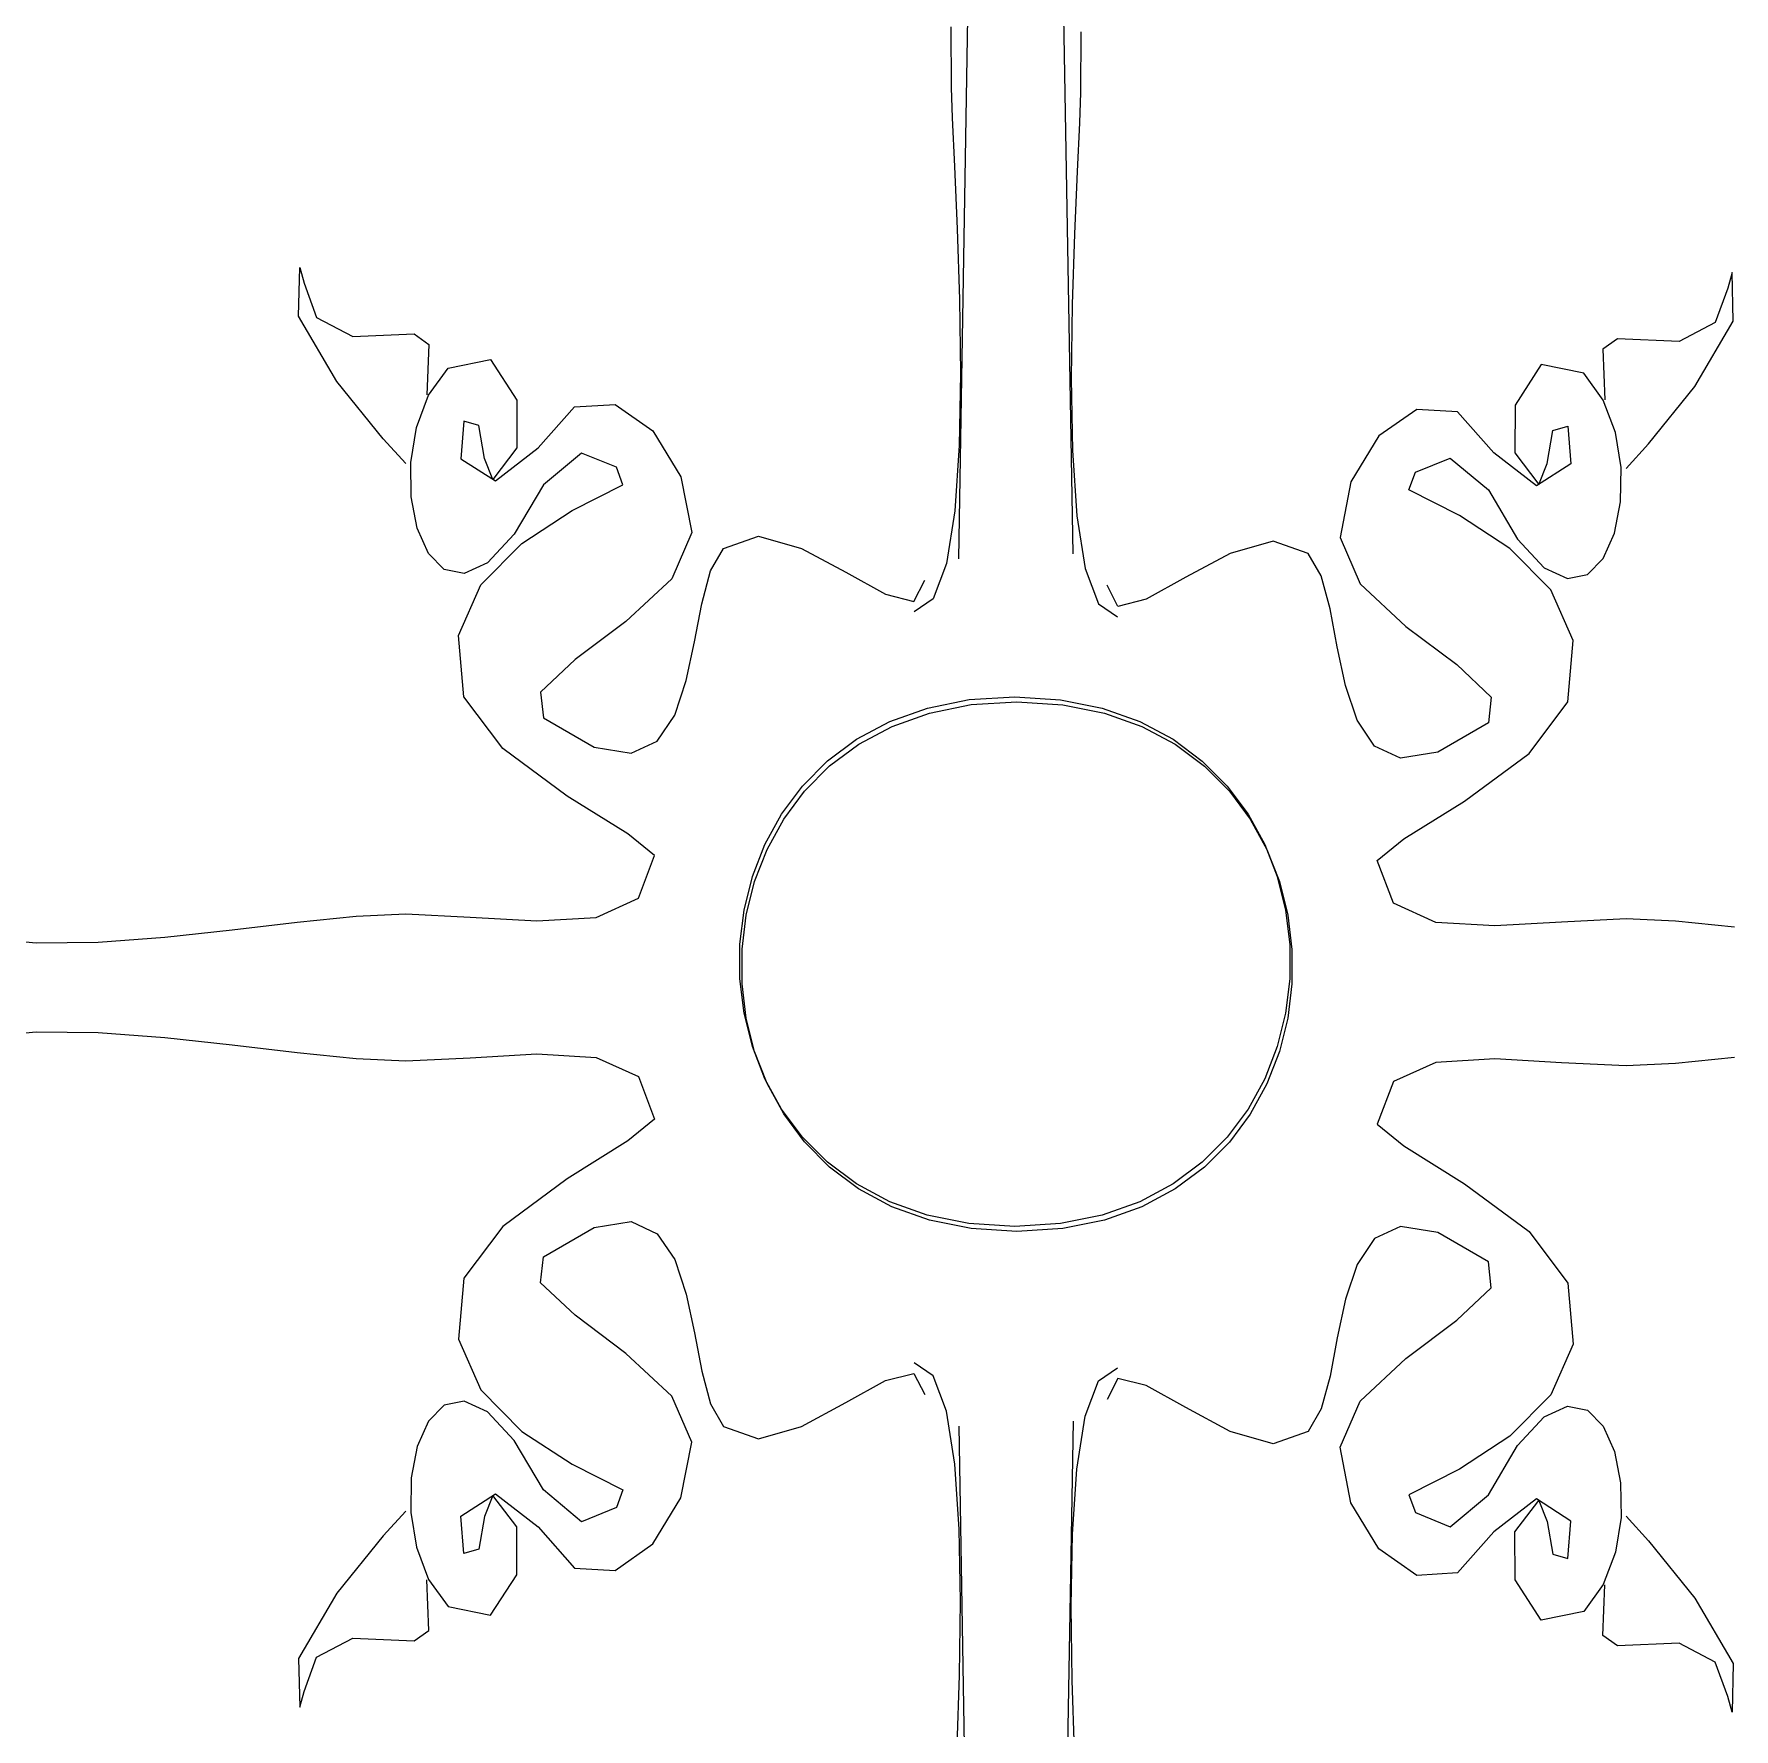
# Model space of a CAD drawing. Header units: centimetres. Extents: x -377343 to 693706, y 194584 to 813780.
# Drawn here: x 199272.62 to 199308.76, y 498048.83 to 498084.86 of the extents above; entities that cross this region are included whole.
import ezdxf

# ---------------------------------------------------------------- set-up
doc = ezdxf.new("R2010")
doc.units = ezdxf.units.CM
doc.layers.add('PIPA', color=11, linetype='Continuous')
doc.layers.add('TEXT', color=7, linetype='Continuous')

msp = doc.modelspace()

# ---------------------------------------------------------------- linework, layer by layer
at = {"layer": 'PIPA', "lineweight": 35, "extrusion": (0, 0.816497, 0.57735), "elevation": 193451.324}
msp.add_lwpolyline([(-421704.212, -325591.681), (-159560.265, -63447.734), (377343.333, -600351.331), (-158232.47, -1135927.133), (-693706.405, -600453.199), (-454216.825, -360963.619)], dxfattribs=at)
at = {"layer": 'TEXT', "color": 2, "linetype": 'Continuous', "lineweight": 13}
for p, q in [((199292.282, 498073.709), (199292.507, 498086.884)), ((199292.282, 498073.709), (199292.507, 498086.884)), ((199294.713, 498073.816), (199294.488, 498086.99)), ((199294.713, 498073.816), (199294.488, 498086.99)), ((199292.118, 498085.017), (199292.123, 498083.725)), ((199292.118, 498085.017), (199292.123, 498083.725)), ((199294.876, 498084.911), (199294.872, 498083.619)), ((199294.876, 498084.911), (199294.872, 498083.619)), ((199292.123, 498083.725), (199292.144, 498083.084)), ((199292.123, 498083.725), (199292.144, 498083.084)), ((199294.872, 498083.619), (199294.851, 498082.978)), ((199294.872, 498083.619), (199294.851, 498082.978)), ((199292.144, 498083.084), (199292.193, 498082.047)), ((199292.144, 498083.084), (199292.193, 498082.047)), ((199294.851, 498082.978), (199294.802, 498081.941)), ((199294.851, 498082.978), (199294.802, 498081.941)), ((199292.193, 498082.047), (199292.251, 498080.721)), ((199292.193, 498082.047), (199292.251, 498080.721)), ((199294.802, 498081.941), (199294.744, 498080.615)), ((199294.802, 498081.941), (199294.744, 498080.615)), ((199292.251, 498080.721), (199292.3, 498079.217)), ((199292.251, 498080.721), (199292.3, 498079.217)), ((199294.744, 498080.615), (199294.695, 498079.111)), ((199294.744, 498080.615), (199294.695, 498079.111)), ((199278.245, 498078.865), (199278.273, 498079.896)), ((199278.245, 498078.865), (199278.273, 498079.896)), ((199278.273, 498079.896), (199278.364, 498079.567)), ((199278.273, 498079.896), (199278.364, 498079.567)), ((199278.364, 498079.567), (199278.631, 498078.837)), ((199278.364, 498079.567), (199278.631, 498078.837)), ((199308.63, 498079.461), (199308.363, 498078.731)), ((199308.63, 498079.461), (199308.363, 498078.731)), ((199308.722, 498079.79), (199308.63, 498079.461)), ((199308.722, 498079.79), (199308.63, 498079.461)), ((199308.75, 498078.759), (199308.722, 498079.79)), ((199308.75, 498078.759), (199308.722, 498079.79)), ((199292.3, 498079.217), (199292.32, 498077.644)), ((199292.3, 498079.217), (199292.32, 498077.644)), ((199294.695, 498079.111), (199294.674, 498077.538)), ((199294.695, 498079.111), (199294.674, 498077.538)), ((199279.061, 498077.475), (199278.245, 498078.865)), ((199279.061, 498077.475), (199278.245, 498078.865)), ((199278.631, 498078.837), (199279.399, 498078.432)), ((199278.631, 498078.837), (199279.399, 498078.432)), ((199308.363, 498078.731), (199307.596, 498078.326)), ((199308.363, 498078.731), (199307.596, 498078.326)), ((199307.934, 498077.369), (199308.75, 498078.759)), ((199307.934, 498077.369), (199308.75, 498078.759)), ((199279.399, 498078.432), (199280.708, 498078.487)), ((199279.399, 498078.432), (199280.708, 498078.487)), ((199280.708, 498078.487), (199281.017, 498078.266)), ((199280.708, 498078.487), (199281.017, 498078.266)), ((199306.286, 498078.381), (199305.978, 498078.16)), ((199306.286, 498078.381), (199305.978, 498078.16)), ((199307.596, 498078.326), (199306.286, 498078.381)), ((199307.596, 498078.326), (199306.286, 498078.381)), ((199281.017, 498078.266), (199280.975, 498077.194)), ((199281.017, 498078.266), (199280.975, 498077.194)), ((199305.978, 498078.16), (199306.02, 498077.088)), ((199305.978, 498078.16), (199306.02, 498077.088)), ((199281.013, 498077.186), (199281.426, 498077.757)), ((199281.013, 498077.186), (199281.426, 498077.757)), ((199281.426, 498077.757), (199282.331, 498077.944)), ((199281.426, 498077.757), (199282.331, 498077.944)), ((199282.331, 498077.944), (199282.885, 498077.081)), ((199282.331, 498077.944), (199282.885, 498077.081)), ((199304.664, 498077.838), (199304.109, 498076.975)), ((199304.664, 498077.838), (199304.109, 498076.975)), ((199305.569, 498077.651), (199304.664, 498077.838)), ((199305.569, 498077.651), (199304.664, 498077.838)), ((199305.981, 498077.08), (199305.569, 498077.651)), ((199305.981, 498077.08), (199305.569, 498077.651)), ((199280.046, 498076.254), (199279.061, 498077.475)), ((199280.046, 498076.254), (199279.061, 498077.475)), ((199292.32, 498077.644), (199292.294, 498076.112)), ((199292.32, 498077.644), (199292.294, 498076.112)), ((199294.674, 498077.538), (199294.701, 498076.006)), ((199294.674, 498077.538), (199294.701, 498076.006)), ((199306.949, 498076.148), (199307.934, 498077.369)), ((199306.949, 498076.148), (199307.934, 498077.369)), ((199280.753, 498076.499), (199281.013, 498077.186)), ((199280.753, 498076.499), (199281.013, 498077.186)), ((199282.885, 498077.081), (199282.89, 498076.068)), ((199282.885, 498077.081), (199282.89, 498076.068)), ((199283.34, 498076.068), (199284.112, 498076.94)), ((199283.34, 498076.068), (199284.112, 498076.94)), ((199284.112, 498076.94), (199284.976, 498076.99)), ((199284.112, 498076.94), (199284.976, 498076.99)), ((199284.976, 498076.99), (199285.78, 498076.424)), ((199284.976, 498076.99), (199285.78, 498076.424)), ((199304.109, 498076.975), (199304.105, 498075.962)), ((199304.109, 498076.975), (199304.105, 498075.962)), ((199306.242, 498076.393), (199305.981, 498077.08)), ((199306.242, 498076.393), (199305.981, 498077.08)), ((199281.763, 498076.631), (199281.697, 498075.834)), ((199281.763, 498076.631), (199281.697, 498075.834)), ((199282.082, 498076.543), (199281.763, 498076.631)), ((199282.082, 498076.543), (199281.763, 498076.631)), ((199302.019, 498076.884), (199301.214, 498076.318)), ((199302.019, 498076.884), (199301.214, 498076.318)), ((199302.883, 498076.834), (199302.019, 498076.884)), ((199302.883, 498076.834), (199302.019, 498076.884)), ((199303.655, 498075.962), (199302.883, 498076.834)), ((199303.655, 498075.962), (199302.883, 498076.834)), ((199280.525, 498075.73), (199280.046, 498076.254)), ((199280.525, 498075.73), (199280.046, 498076.254)), ((199280.632, 498075.757), (199280.753, 498076.499)), ((199280.632, 498075.757), (199280.753, 498076.499)), ((199282.2, 498075.842), (199282.082, 498076.543)), ((199282.2, 498075.842), (199282.082, 498076.543)), ((199285.78, 498076.424), (199286.374, 498075.448)), ((199285.78, 498076.424), (199286.374, 498075.448)), ((199301.214, 498076.318), (199300.621, 498075.342)), ((199301.214, 498076.318), (199300.621, 498075.342)), ((199304.795, 498075.736), (199304.913, 498076.437)), ((199304.795, 498075.736), (199304.913, 498076.437)), ((199304.913, 498076.437), (199305.231, 498076.525)), ((199304.913, 498076.437), (199305.231, 498076.525)), ((199305.231, 498076.525), (199305.298, 498075.728)), ((199305.231, 498076.525), (199305.298, 498075.728)), ((199306.363, 498075.651), (199306.242, 498076.393)), ((199306.363, 498075.651), (199306.242, 498076.393)), ((199282.381, 498075.396), (199282.2, 498075.842)), ((199282.381, 498075.396), (199282.2, 498075.842)), ((199282.89, 498076.068), (199282.381, 498075.396)), ((199282.89, 498076.068), (199282.381, 498075.396)), ((199282.431, 498075.363), (199283.34, 498076.068)), ((199282.431, 498075.363), (199283.34, 498076.068)), ((199284.266, 498075.955), (199283.453, 498075.279)), ((199284.266, 498075.955), (199283.453, 498075.279)), ((199285.004, 498075.655), (199284.266, 498075.955)), ((199285.004, 498075.655), (199284.266, 498075.955)), ((199292.294, 498076.112), (199292.201, 498074.729)), ((199292.294, 498076.112), (199292.201, 498074.729)), ((199294.701, 498076.006), (199294.794, 498074.623)), ((199294.701, 498076.006), (199294.794, 498074.623)), ((199301.991, 498075.549), (199302.729, 498075.849)), ((199301.991, 498075.549), (199302.729, 498075.849)), ((199302.729, 498075.849), (199303.542, 498075.173)), ((199302.729, 498075.849), (199303.542, 498075.173)), ((199304.564, 498075.257), (199303.655, 498075.962)), ((199304.564, 498075.257), (199303.655, 498075.962)), ((199304.105, 498075.962), (199304.614, 498075.29)), ((199304.105, 498075.962), (199304.614, 498075.29)), ((199306.47, 498075.624), (199306.949, 498076.148)), ((199306.47, 498075.624), (199306.949, 498076.148)), ((199280.642, 498075.022), (199280.632, 498075.757)), ((199280.642, 498075.022), (199280.632, 498075.757)), ((199281.697, 498075.834), (199282.431, 498075.363)), ((199281.697, 498075.834), (199282.431, 498075.363)), ((199285.142, 498075.279), (199285.004, 498075.655)), ((199285.142, 498075.279), (199285.004, 498075.655)), ((199301.853, 498075.173), (199301.991, 498075.549)), ((199301.853, 498075.173), (199301.991, 498075.549)), ((199305.298, 498075.728), (199304.564, 498075.257)), ((199305.298, 498075.728), (199304.564, 498075.257)), ((199304.614, 498075.29), (199304.795, 498075.736)), ((199304.614, 498075.29), (199304.795, 498075.736)), ((199306.353, 498074.916), (199306.363, 498075.651)), ((199306.353, 498074.916), (199306.363, 498075.651)), ((199283.453, 498075.279), (199282.832, 498074.231)), ((199283.453, 498075.279), (199282.832, 498074.231)), ((199284.066, 498074.735), (199285.142, 498075.279)), ((199284.066, 498074.735), (199285.142, 498075.279)), ((199286.374, 498075.448), (199286.606, 498074.266)), ((199286.374, 498075.448), (199286.606, 498074.266)), ((199300.621, 498075.342), (199300.389, 498074.16)), ((199300.621, 498075.342), (199300.389, 498074.16)), ((199302.929, 498074.629), (199301.853, 498075.173)), ((199302.929, 498074.629), (199301.853, 498075.173)), ((199303.542, 498075.173), (199304.163, 498074.124)), ((199303.542, 498075.173), (199304.163, 498074.124)), ((199280.771, 498074.357), (199280.642, 498075.022)), ((199280.771, 498074.357), (199280.642, 498075.022)), ((199306.224, 498074.251), (199306.353, 498074.916)), ((199306.224, 498074.251), (199306.353, 498074.916)), ((199282.996, 498074.034), (199284.066, 498074.735)), ((199282.996, 498074.034), (199284.066, 498074.735)), ((199292.201, 498074.729), (199292.022, 498073.607)), ((199292.201, 498074.729), (199292.022, 498073.607)), ((199294.794, 498074.623), (199294.972, 498073.501)), ((199294.794, 498074.623), (199294.972, 498073.501)), ((199303.999, 498073.928), (199302.929, 498074.629)), ((199303.999, 498073.928), (199302.929, 498074.629)), ((199281.008, 498073.822), (199280.771, 498074.357)), ((199281.008, 498073.822), (199280.771, 498074.357)), ((199282.126, 498073.155), (199282.996, 498074.034)), ((199282.126, 498073.155), (199282.996, 498074.034)), ((199282.832, 498074.231), (199282.266, 498073.622)), ((199282.832, 498074.231), (199282.266, 498073.622)), ((199286.606, 498074.266), (199286.18, 498073.283)), ((199286.606, 498074.266), (199286.18, 498073.283)), ((199287.281, 498073.928), (199288.028, 498074.191)), ((199287.281, 498073.928), (199288.028, 498074.191)), ((199288.028, 498074.191), (199288.941, 498073.928)), ((199288.028, 498074.191), (199288.941, 498073.928)), ((199298.967, 498074.085), (199298.054, 498073.822)), ((199298.967, 498074.085), (199298.054, 498073.822)), ((199299.714, 498073.822), (199298.967, 498074.085)), ((199299.714, 498073.822), (199298.967, 498074.085)), ((199300.389, 498074.16), (199300.814, 498073.177)), ((199300.389, 498074.16), (199300.814, 498073.177)), ((199304.163, 498074.124), (199304.729, 498073.516)), ((199304.163, 498074.124), (199304.729, 498073.516)), ((199305.986, 498073.716), (199306.224, 498074.251)), ((199305.986, 498073.716), (199306.224, 498074.251)), ((199281.344, 498073.48), (199281.008, 498073.822)), ((199281.344, 498073.48), (199281.008, 498073.822)), ((199287.005, 498073.449), (199287.281, 498073.928)), ((199287.005, 498073.449), (199287.281, 498073.928)), ((199288.941, 498073.928), (199289.885, 498073.421)), ((199288.941, 498073.928), (199289.885, 498073.421)), ((199298.054, 498073.822), (199297.11, 498073.315)), ((199298.054, 498073.822), (199297.11, 498073.315)), ((199299.989, 498073.343), (199299.714, 498073.822)), ((199299.989, 498073.343), (199299.714, 498073.822)), ((199304.869, 498073.049), (199303.999, 498073.928)), ((199304.869, 498073.049), (199303.999, 498073.928)), ((199305.651, 498073.374), (199305.986, 498073.716)), ((199305.651, 498073.374), (199305.986, 498073.716)), ((199281.767, 498073.393), (199281.344, 498073.48)), ((199281.767, 498073.393), (199281.344, 498073.48)), ((199282.266, 498073.622), (199281.767, 498073.393)), ((199282.266, 498073.622), (199281.767, 498073.393)), ((199286.818, 498072.753), (199287.005, 498073.449)), ((199286.818, 498072.753), (199287.005, 498073.449)), ((199289.885, 498073.421), (199290.726, 498072.952)), ((199289.885, 498073.421), (199290.726, 498072.952)), ((199292.022, 498073.607), (199291.74, 498072.853)), ((199292.022, 498073.607), (199291.74, 498072.853)), ((199294.972, 498073.501), (199295.255, 498072.747)), ((199294.972, 498073.501), (199295.255, 498072.747)), ((199297.11, 498073.315), (199296.269, 498072.846)), ((199297.11, 498073.315), (199296.269, 498072.846)), ((199300.177, 498072.647), (199299.989, 498073.343)), ((199300.177, 498072.647), (199299.989, 498073.343)), ((199304.729, 498073.516), (199305.228, 498073.287)), ((199304.729, 498073.516), (199305.228, 498073.287)), ((199305.228, 498073.287), (199305.651, 498073.374)), ((199305.228, 498073.287), (199305.651, 498073.374)), ((199281.65, 498072.076), (199282.126, 498073.155)), ((199281.65, 498072.076), (199282.126, 498073.155)), ((199286.18, 498073.283), (199285.204, 498072.376)), ((199286.18, 498073.283), (199285.204, 498072.376)), ((199290.726, 498072.952), (199291.329, 498072.802)), ((199290.726, 498072.952), (199291.329, 498072.802)), ((199291.329, 498072.802), (199291.56, 498073.253)), ((199291.329, 498072.802), (199291.56, 498073.253)), ((199295.666, 498072.696), (199295.435, 498073.146)), ((199295.666, 498072.696), (199295.435, 498073.146)), ((199300.814, 498073.177), (199301.791, 498072.27)), ((199300.814, 498073.177), (199301.791, 498072.27)), ((199305.345, 498071.97), (199304.869, 498073.049)), ((199305.345, 498071.97), (199304.869, 498073.049)), ((199286.664, 498071.943), (199286.818, 498072.753)), ((199286.664, 498071.943), (199286.818, 498072.753)), ((199291.74, 498072.853), (199291.335, 498072.577)), ((199291.74, 498072.853), (199291.335, 498072.577)), ((199295.255, 498072.747), (199295.66, 498072.471)), ((199295.255, 498072.747), (199295.66, 498072.471)), ((199296.269, 498072.846), (199295.666, 498072.696)), ((199296.269, 498072.846), (199295.666, 498072.696)), ((199300.331, 498071.837), (199300.177, 498072.647)), ((199300.331, 498071.837), (199300.177, 498072.647)), ((199285.204, 498072.376), (199284.125, 498071.566)), ((199285.204, 498072.376), (199284.125, 498071.566)), ((199301.791, 498072.27), (199302.87, 498071.46)), ((199301.791, 498072.27), (199302.87, 498071.46)), ((199281.763, 498070.775), (199281.65, 498072.076)), ((199281.763, 498070.775), (199281.65, 498072.076)), ((199286.491, 498071.119), (199286.664, 498071.943)), ((199286.491, 498071.119), (199286.664, 498071.943)), ((199305.231, 498070.669), (199305.345, 498071.97)), ((199305.231, 498070.669), (199305.345, 498071.97)), ((199284.125, 498071.566), (199283.391, 498070.875)), ((199284.125, 498071.566), (199283.391, 498070.875)), ((199300.504, 498071.013), (199300.331, 498071.837)), ((199300.504, 498071.013), (199300.331, 498071.837)), ((199302.87, 498071.46), (199303.603, 498070.769)), ((199302.87, 498071.46), (199303.603, 498070.769)), ((199283.391, 498070.875), (199283.453, 498070.325)), ((199283.391, 498070.875), (199283.453, 498070.325)), ((199286.245, 498070.382), (199286.491, 498071.119)), ((199286.245, 498070.382), (199286.491, 498071.119)), ((199300.75, 498070.275), (199300.504, 498071.013)), ((199300.75, 498070.275), (199300.504, 498071.013)), ((199282.587, 498069.677), (199281.763, 498070.775)), ((199282.587, 498069.677), (199281.763, 498070.775)), ((199290.819, 498070.249), (199291.616, 498070.534)), ((199290.819, 498070.249), (199291.616, 498070.534)), ((199290.864, 498070.143), (199291.661, 498070.428)), ((199290.864, 498070.143), (199291.661, 498070.428)), ((199291.616, 498070.534), (199292.501, 498070.713)), ((199291.616, 498070.534), (199292.501, 498070.713)), ((199291.661, 498070.428), (199292.547, 498070.607)), ((199291.661, 498070.428), (199292.547, 498070.607)), ((199292.501, 498070.713), (199293.475, 498070.775)), ((199292.501, 498070.713), (199293.475, 498070.775)), ((199292.547, 498070.607), (199293.521, 498070.669)), ((199292.547, 498070.607), (199293.521, 498070.669)), ((199293.475, 498070.775), (199293.475, 498070.775)), ((199293.475, 498070.775), (199294.449, 498070.712)), ((199293.475, 498070.775), (199293.475, 498070.775)), ((199293.475, 498070.775), (199294.449, 498070.712)), ((199293.521, 498070.669), (199293.521, 498070.669)), ((199293.521, 498070.669), (199294.495, 498070.606)), ((199293.521, 498070.669), (199293.521, 498070.669)), ((199293.521, 498070.669), (199294.495, 498070.606)), ((199294.449, 498070.712), (199295.335, 498070.533)), ((199294.449, 498070.712), (199295.335, 498070.533)), ((199294.495, 498070.606), (199295.38, 498070.427)), ((199294.495, 498070.606), (199295.38, 498070.427)), ((199295.335, 498070.533), (199296.132, 498070.249)), ((199295.335, 498070.533), (199296.132, 498070.249)), ((199295.38, 498070.427), (199296.177, 498070.143)), ((199295.38, 498070.427), (199296.177, 498070.143)), ((199303.603, 498070.769), (199303.542, 498070.219)), ((199303.603, 498070.769), (199303.542, 498070.219)), ((199304.408, 498069.571), (199305.231, 498070.669)), ((199304.408, 498069.571), (199305.231, 498070.669)), ((199283.453, 498070.325), (199284.529, 498069.703)), ((199283.453, 498070.325), (199284.529, 498069.703)), ((199285.872, 498069.833), (199286.245, 498070.382)), ((199285.872, 498069.833), (199286.245, 498070.382)), ((199290.11, 498069.871), (199290.819, 498070.249)), ((199290.11, 498069.871), (199290.819, 498070.249)), ((199290.156, 498069.765), (199290.864, 498070.143)), ((199290.156, 498069.765), (199290.864, 498070.143)), ((199296.132, 498070.249), (199296.84, 498069.87)), ((199296.132, 498070.249), (199296.84, 498069.87)), ((199296.177, 498070.143), (199296.886, 498069.764)), ((199296.177, 498070.143), (199296.886, 498069.764)), ((199301.123, 498069.727), (199300.75, 498070.275)), ((199301.123, 498069.727), (199300.75, 498070.275)), ((199303.542, 498070.219), (199302.466, 498069.597)), ((199303.542, 498070.219), (199302.466, 498069.597)), ((199284.529, 498069.703), (199285.318, 498069.573)), ((199284.529, 498069.703), (199285.318, 498069.573)), ((199285.318, 498069.573), (199285.872, 498069.833)), ((199285.318, 498069.573), (199285.872, 498069.833)), ((199289.49, 498069.409), (199290.11, 498069.871)), ((199289.49, 498069.409), (199290.11, 498069.871)), ((199289.536, 498069.303), (199290.156, 498069.765)), ((199289.536, 498069.303), (199290.156, 498069.765)), ((199296.84, 498069.87), (199297.46, 498069.408)), ((199296.84, 498069.87), (199297.46, 498069.408)), ((199296.886, 498069.764), (199297.505, 498069.302)), ((199296.886, 498069.764), (199297.505, 498069.302)), ((199301.677, 498069.467), (199301.123, 498069.727)), ((199301.677, 498069.467), (199301.123, 498069.727)), ((199283.959, 498068.664), (199282.587, 498069.677)), ((199283.959, 498068.664), (199282.587, 498069.677)), ((199288.959, 498068.875), (199289.49, 498069.409)), ((199288.959, 498068.875), (199289.49, 498069.409)), ((199297.46, 498069.408), (199297.991, 498068.874)), ((199297.46, 498069.408), (199297.991, 498068.874)), ((199302.466, 498069.597), (199301.677, 498069.467)), ((199302.466, 498069.597), (199301.677, 498069.467)), ((199303.035, 498068.558), (199304.408, 498069.571)), ((199303.035, 498068.558), (199304.408, 498069.571)), ((199289.005, 498068.769), (199289.536, 498069.303)), ((199289.005, 498068.769), (199289.536, 498069.303)), ((199297.505, 498069.302), (199298.037, 498068.768)), ((199297.505, 498069.302), (199298.037, 498068.768)), ((199285.247, 498067.861), (199283.959, 498068.664)), ((199285.247, 498067.861), (199283.959, 498068.664)), ((199288.516, 498068.28), (199288.959, 498068.875)), ((199288.516, 498068.28), (199288.959, 498068.875)), ((199288.562, 498068.174), (199289.005, 498068.769)), ((199288.562, 498068.174), (199289.005, 498068.769)), ((199297.991, 498068.874), (199298.434, 498068.279)), ((199297.991, 498068.874), (199298.434, 498068.279)), ((199298.037, 498068.768), (199298.479, 498068.173)), ((199298.037, 498068.768), (199298.479, 498068.173)), ((199288.162, 498067.635), (199288.516, 498068.28)), ((199288.162, 498067.635), (199288.516, 498068.28)), ((199298.434, 498068.279), (199298.788, 498067.634)), ((199298.434, 498068.279), (199298.788, 498067.634)), ((199301.748, 498067.755), (199303.035, 498068.558)), ((199301.748, 498067.755), (199303.035, 498068.558)), ((199288.207, 498067.529), (199288.562, 498068.174)), ((199288.207, 498067.529), (199288.562, 498068.174)), ((199298.479, 498068.173), (199298.834, 498067.528)), ((199298.479, 498068.173), (199298.834, 498067.528)), ((199285.817, 498067.397), (199285.247, 498067.861)), ((199285.817, 498067.397), (199285.247, 498067.861)), ((199287.896, 498066.952), (199288.162, 498067.635)), ((199287.896, 498066.952), (199288.162, 498067.635)), ((199287.942, 498066.846), (199288.207, 498067.529)), ((199287.942, 498066.846), (199288.207, 498067.529)), ((199298.788, 498067.634), (199299.053, 498066.951)), ((199298.788, 498067.634), (199299.053, 498066.951)), ((199298.834, 498067.528), (199299.099, 498066.845)), ((199298.834, 498067.528), (199299.099, 498066.845)), ((199301.177, 498067.291), (199301.748, 498067.755)), ((199301.177, 498067.291), (199301.748, 498067.755)), ((199285.472, 498066.49), (199285.817, 498067.397)), ((199285.472, 498066.49), (199285.817, 498067.397)), ((199301.523, 498066.384), (199301.177, 498067.291)), ((199301.523, 498066.384), (199301.177, 498067.291)), ((199287.719, 498066.24), (199287.896, 498066.952)), ((199287.719, 498066.24), (199287.896, 498066.952)), ((199287.765, 498066.134), (199287.942, 498066.846)), ((199287.765, 498066.134), (199287.942, 498066.846)), ((199299.053, 498066.951), (199299.231, 498066.239)), ((199299.053, 498066.951), (199299.231, 498066.239)), ((199299.099, 498066.845), (199299.276, 498066.133)), ((199299.099, 498066.845), (199299.276, 498066.133)), ((199284.571, 498066.085), (199285.472, 498066.49)), ((199284.571, 498066.085), (199285.472, 498066.49)), ((199278.216, 498065.98), (199279.471, 498066.107)), ((199278.216, 498065.98), (199279.471, 498066.107)), ((199279.471, 498066.107), (199280.525, 498066.158)), ((199279.471, 498066.107), (199280.525, 498066.158)), ((199280.525, 498066.158), (199281.897, 498066.092)), ((199280.525, 498066.158), (199281.897, 498066.092)), ((199281.897, 498066.092), (199283.312, 498066.01)), ((199281.897, 498066.092), (199283.312, 498066.01)), ((199283.312, 498066.01), (199284.571, 498066.085)), ((199283.312, 498066.01), (199284.571, 498066.085)), ((199287.63, 498065.513), (199287.719, 498066.24)), ((199287.63, 498065.513), (199287.719, 498066.24)), ((199287.676, 498065.407), (199287.765, 498066.134)), ((199287.676, 498065.407), (199287.765, 498066.134)), ((199299.231, 498066.239), (199299.319, 498065.511)), ((199299.231, 498066.239), (199299.319, 498065.511)), ((199299.276, 498066.133), (199299.365, 498065.405)), ((199299.276, 498066.133), (199299.365, 498065.405)), ((199302.424, 498065.979), (199301.523, 498066.384)), ((199302.424, 498065.979), (199301.523, 498066.384)), ((199275.401, 498065.666), (199276.835, 498065.82)), ((199275.401, 498065.666), (199276.835, 498065.82)), ((199276.835, 498065.82), (199278.216, 498065.98)), ((199276.835, 498065.82), (199278.216, 498065.98)), ((199303.683, 498065.904), (199302.424, 498065.979)), ((199303.683, 498065.904), (199302.424, 498065.979)), ((199305.098, 498065.986), (199303.683, 498065.904)), ((199305.098, 498065.986), (199303.683, 498065.904)), ((199306.47, 498066.052), (199305.098, 498065.986)), ((199306.47, 498066.052), (199305.098, 498065.986)), ((199307.524, 498066.001), (199306.47, 498066.052)), ((199307.524, 498066.001), (199306.47, 498066.052)), ((199308.778, 498065.874), (199307.524, 498066.001)), ((199308.778, 498065.874), (199307.524, 498066.001)), ((199271.522, 498065.652), (199272.671, 498065.541)), ((199271.522, 498065.652), (199272.671, 498065.541)), ((199272.671, 498065.541), (199273.988, 498065.559)), ((199272.671, 498065.541), (199273.988, 498065.559)), ((199273.988, 498065.559), (199275.401, 498065.666)), ((199273.988, 498065.559), (199275.401, 498065.666)), ((199287.63, 498064.779), (199287.63, 498065.513)), ((199287.63, 498064.779), (199287.63, 498065.513)), ((199287.676, 498064.673), (199287.676, 498065.407)), ((199287.676, 498064.673), (199287.676, 498065.407)), ((199299.319, 498065.511), (199299.319, 498064.778)), ((199299.319, 498065.511), (199299.319, 498064.778)), ((199299.365, 498065.405), (199299.365, 498064.672)), ((199299.365, 498065.405), (199299.365, 498064.672)), ((199287.718, 498064.051), (199287.63, 498064.779)), ((199287.718, 498064.051), (199287.63, 498064.779)), ((199287.764, 498063.945), (199287.676, 498064.673)), ((199287.764, 498063.945), (199287.676, 498064.673)), ((199299.319, 498064.778), (199299.23, 498064.05)), ((199299.319, 498064.778), (199299.23, 498064.05)), ((199299.365, 498064.672), (199299.276, 498063.944)), ((199299.365, 498064.672), (199299.276, 498063.944)), ((199287.895, 498063.34), (199287.718, 498064.051)), ((199287.895, 498063.34), (199287.718, 498064.051)), ((199287.941, 498063.234), (199287.764, 498063.945)), ((199287.941, 498063.234), (199287.764, 498063.945)), ((199299.23, 498064.05), (199299.053, 498063.338)), ((199299.23, 498064.05), (199299.053, 498063.338)), ((199299.276, 498063.944), (199299.099, 498063.232)), ((199299.276, 498063.944), (199299.099, 498063.232)), ((199271.522, 498063.542), (199272.671, 498063.653)), ((199271.522, 498063.542), (199272.671, 498063.653)), ((199272.671, 498063.653), (199273.988, 498063.634)), ((199272.671, 498063.653), (199273.988, 498063.634)), ((199273.988, 498063.634), (199275.401, 498063.528)), ((199273.988, 498063.634), (199275.401, 498063.528)), ((199275.401, 498063.528), (199276.835, 498063.374)), ((199275.401, 498063.528), (199276.835, 498063.374)), ((199276.835, 498063.374), (199278.216, 498063.213)), ((199276.835, 498063.374), (199278.216, 498063.213)), ((199278.216, 498063.213), (199279.471, 498063.086)), ((199278.216, 498063.213), (199279.471, 498063.086)), ((199288.161, 498062.656), (199287.895, 498063.34)), ((199288.161, 498062.656), (199287.895, 498063.34)), ((199288.207, 498062.55), (199287.941, 498063.234)), ((199288.207, 498062.55), (199287.941, 498063.234)), ((199299.053, 498063.338), (199298.788, 498062.655)), ((199299.053, 498063.338), (199298.788, 498062.655)), ((199299.099, 498063.232), (199298.833, 498062.549)), ((199299.099, 498063.232), (199298.833, 498062.549)), ((199279.471, 498063.086), (199280.525, 498063.035)), ((199279.471, 498063.086), (199280.525, 498063.035)), ((199280.525, 498063.035), (199281.897, 498063.101)), ((199280.525, 498063.035), (199281.897, 498063.101)), ((199281.897, 498063.101), (199283.312, 498063.183)), ((199281.897, 498063.101), (199283.312, 498063.183)), ((199283.312, 498063.183), (199284.571, 498063.108)), ((199283.312, 498063.183), (199284.571, 498063.108)), ((199284.571, 498063.108), (199285.472, 498062.704)), ((199284.571, 498063.108), (199285.472, 498062.704)), ((199302.424, 498063.002), (199301.523, 498062.598)), ((199302.424, 498063.002), (199301.523, 498062.598)), ((199303.683, 498063.077), (199302.424, 498063.002)), ((199303.683, 498063.077), (199302.424, 498063.002)), ((199305.098, 498062.995), (199303.683, 498063.077)), ((199305.098, 498062.995), (199303.683, 498063.077)), ((199306.47, 498062.929), (199305.098, 498062.995)), ((199306.47, 498062.929), (199305.098, 498062.995)), ((199307.524, 498062.98), (199306.47, 498062.929)), ((199307.524, 498062.98), (199306.47, 498062.929)), ((199308.778, 498063.107), (199307.524, 498062.98)), ((199308.778, 498063.107), (199307.524, 498062.98)), ((199285.472, 498062.704), (199285.817, 498061.796)), ((199285.472, 498062.704), (199285.817, 498061.796)), ((199288.515, 498062.011), (199288.161, 498062.656)), ((199288.515, 498062.011), (199288.161, 498062.656)), ((199288.561, 498061.905), (199288.207, 498062.55)), ((199288.561, 498061.905), (199288.207, 498062.55)), ((199298.788, 498062.655), (199298.433, 498062.01)), ((199298.788, 498062.655), (199298.433, 498062.01)), ((199298.833, 498062.549), (199298.479, 498061.904)), ((199298.833, 498062.549), (199298.479, 498061.904)), ((199301.523, 498062.598), (199301.177, 498061.69)), ((199301.523, 498062.598), (199301.177, 498061.69)), ((199285.817, 498061.796), (199285.247, 498061.332)), ((199285.817, 498061.796), (199285.247, 498061.332)), ((199288.958, 498061.416), (199288.515, 498062.011)), ((199288.958, 498061.416), (199288.515, 498062.011)), ((199289.003, 498061.31), (199288.561, 498061.905)), ((199289.003, 498061.31), (199288.561, 498061.905)), ((199298.433, 498062.01), (199297.991, 498061.415)), ((199298.433, 498062.01), (199297.991, 498061.415)), ((199298.479, 498061.904), (199298.036, 498061.309)), ((199298.479, 498061.904), (199298.036, 498061.309)), ((199289.489, 498060.882), (199288.958, 498061.416)), ((199289.489, 498060.882), (199288.958, 498061.416)), ((199297.991, 498061.415), (199297.459, 498060.881)), ((199297.991, 498061.415), (199297.459, 498060.881)), ((199301.177, 498061.69), (199301.748, 498061.226)), ((199301.177, 498061.69), (199301.748, 498061.226)), ((199285.247, 498061.332), (199283.959, 498060.53)), ((199285.247, 498061.332), (199283.959, 498060.53)), ((199289.535, 498060.776), (199289.003, 498061.31)), ((199289.535, 498060.776), (199289.003, 498061.31)), ((199298.036, 498061.309), (199297.505, 498060.775)), ((199298.036, 498061.309), (199297.505, 498060.775)), ((199301.748, 498061.226), (199303.035, 498060.424)), ((199301.748, 498061.226), (199303.035, 498060.424)), ((199290.109, 498060.42), (199289.489, 498060.882)), ((199290.109, 498060.42), (199289.489, 498060.882)), ((199290.155, 498060.314), (199289.535, 498060.776)), ((199290.155, 498060.314), (199289.535, 498060.776)), ((199297.459, 498060.881), (199296.839, 498060.419)), ((199297.459, 498060.881), (199296.839, 498060.419)), ((199297.505, 498060.775), (199296.885, 498060.313)), ((199297.505, 498060.775), (199296.885, 498060.313)), ((199283.959, 498060.53), (199282.587, 498059.516)), ((199283.959, 498060.53), (199282.587, 498059.516)), ((199290.817, 498060.041), (199290.109, 498060.42)), ((199290.817, 498060.041), (199290.109, 498060.42)), ((199290.863, 498059.935), (199290.155, 498060.314)), ((199290.863, 498059.935), (199290.155, 498060.314)), ((199296.839, 498060.419), (199296.131, 498060.041)), ((199296.839, 498060.419), (199296.131, 498060.041)), ((199296.885, 498060.313), (199296.177, 498059.935)), ((199296.885, 498060.313), (199296.177, 498059.935)), ((199303.035, 498060.424), (199304.408, 498059.41)), ((199303.035, 498060.424), (199304.408, 498059.41)), ((199291.614, 498059.757), (199290.817, 498060.041)), ((199291.614, 498059.757), (199290.817, 498060.041)), ((199296.131, 498060.041), (199295.334, 498059.756)), ((199296.131, 498060.041), (199295.334, 498059.756)), ((199284.529, 498059.49), (199285.318, 498059.621)), ((199284.529, 498059.49), (199285.318, 498059.621)), ((199285.318, 498059.621), (199285.872, 498059.361)), ((199285.318, 498059.621), (199285.872, 498059.361)), ((199291.66, 498059.651), (199290.863, 498059.935)), ((199291.66, 498059.651), (199290.863, 498059.935)), ((199292.499, 498059.577), (199291.614, 498059.757)), ((199292.499, 498059.577), (199291.614, 498059.757)), ((199292.545, 498059.471), (199291.66, 498059.651)), ((199292.545, 498059.471), (199291.66, 498059.651)), ((199293.473, 498059.515), (199292.499, 498059.577)), ((199293.473, 498059.515), (199292.499, 498059.577)), ((199294.449, 498059.577), (199293.475, 498059.515)), ((199294.449, 498059.577), (199293.475, 498059.515)), ((199295.334, 498059.756), (199294.449, 498059.577)), ((199295.334, 498059.756), (199294.449, 498059.577)), ((199295.38, 498059.65), (199294.494, 498059.471)), ((199295.38, 498059.65), (199294.494, 498059.471)), ((199296.177, 498059.935), (199295.38, 498059.65)), ((199296.177, 498059.935), (199295.38, 498059.65)), ((199282.587, 498059.516), (199281.763, 498058.418)), ((199282.587, 498059.516), (199281.763, 498058.418)), ((199283.453, 498058.869), (199284.529, 498059.49)), ((199283.453, 498058.869), (199284.529, 498059.49)), ((199285.872, 498059.361), (199286.245, 498058.812)), ((199285.872, 498059.361), (199286.245, 498058.812)), ((199293.519, 498059.409), (199292.545, 498059.471)), ((199293.519, 498059.409), (199292.545, 498059.471)), ((199293.475, 498059.515), (199293.473, 498059.515)), ((199293.475, 498059.515), (199293.473, 498059.515)), ((199293.52, 498059.409), (199293.519, 498059.409)), ((199293.52, 498059.409), (199293.519, 498059.409)), ((199294.494, 498059.471), (199293.52, 498059.409)), ((199294.494, 498059.471), (199293.52, 498059.409)), ((199301.123, 498059.255), (199300.75, 498058.706)), ((199301.123, 498059.255), (199300.75, 498058.706)), ((199301.677, 498059.515), (199301.123, 498059.255)), ((199301.677, 498059.515), (199301.123, 498059.255)), ((199302.466, 498059.384), (199301.677, 498059.515)), ((199302.466, 498059.384), (199301.677, 498059.515)), ((199303.542, 498058.763), (199302.466, 498059.384)), ((199303.542, 498058.763), (199302.466, 498059.384)), ((199304.408, 498059.41), (199305.231, 498058.312)), ((199304.408, 498059.41), (199305.231, 498058.312)), ((199283.391, 498058.318), (199283.453, 498058.869)), ((199283.391, 498058.318), (199283.453, 498058.869)), ((199286.245, 498058.812), (199286.491, 498058.075)), ((199286.245, 498058.812), (199286.491, 498058.075)), ((199300.75, 498058.706), (199300.504, 498057.969)), ((199300.75, 498058.706), (199300.504, 498057.969)), ((199303.603, 498058.212), (199303.542, 498058.763)), ((199303.603, 498058.212), (199303.542, 498058.763)), ((199281.763, 498058.418), (199281.65, 498057.117)), ((199281.763, 498058.418), (199281.65, 498057.117)), ((199284.125, 498057.627), (199283.391, 498058.318)), ((199284.125, 498057.627), (199283.391, 498058.318)), ((199302.87, 498057.521), (199303.603, 498058.212)), ((199302.87, 498057.521), (199303.603, 498058.212)), ((199305.231, 498058.312), (199305.345, 498057.011)), ((199305.231, 498058.312), (199305.345, 498057.011)), ((199286.491, 498058.075), (199286.664, 498057.25)), ((199286.491, 498058.075), (199286.664, 498057.25)), ((199300.504, 498057.969), (199300.331, 498057.144)), ((199300.504, 498057.969), (199300.331, 498057.144)), ((199285.204, 498056.817), (199284.125, 498057.627)), ((199285.204, 498056.817), (199284.125, 498057.627)), ((199301.791, 498056.711), (199302.87, 498057.521)), ((199301.791, 498056.711), (199302.87, 498057.521)), ((199281.65, 498057.117), (199282.126, 498056.038)), ((199281.65, 498057.117), (199282.126, 498056.038)), ((199286.664, 498057.25), (199286.818, 498056.44)), ((199286.664, 498057.25), (199286.818, 498056.44)), ((199300.331, 498057.144), (199300.177, 498056.334)), ((199300.331, 498057.144), (199300.177, 498056.334)), ((199286.18, 498055.91), (199285.204, 498056.817)), ((199286.18, 498055.91), (199285.204, 498056.817)), ((199300.814, 498055.804), (199301.791, 498056.711)), ((199300.814, 498055.804), (199301.791, 498056.711)), ((199305.345, 498057.011), (199304.869, 498055.932)), ((199305.345, 498057.011), (199304.869, 498055.932)), ((199286.818, 498056.44), (199287.005, 498055.745)), ((199286.818, 498056.44), (199287.005, 498055.745)), ((199290.726, 498056.241), (199291.329, 498056.391)), ((199290.726, 498056.241), (199291.329, 498056.391)), ((199291.329, 498056.391), (199291.56, 498055.941)), ((199291.329, 498056.391), (199291.56, 498055.941)), ((199291.74, 498056.341), (199291.335, 498056.617)), ((199291.74, 498056.341), (199291.335, 498056.617)), ((199292.022, 498055.587), (199291.74, 498056.341)), ((199292.022, 498055.587), (199291.74, 498056.341)), ((199295.255, 498056.235), (199295.66, 498056.51)), ((199295.255, 498056.235), (199295.66, 498056.51)), ((199300.177, 498056.334), (199299.989, 498055.639)), ((199300.177, 498056.334), (199299.989, 498055.639)), ((199282.126, 498056.038), (199282.996, 498055.159)), ((199282.126, 498056.038), (199282.996, 498055.159)), ((199289.885, 498055.772), (199290.726, 498056.241)), ((199289.885, 498055.772), (199290.726, 498056.241)), ((199294.972, 498055.481), (199295.255, 498056.235)), ((199294.972, 498055.481), (199295.255, 498056.235)), ((199295.666, 498056.285), (199295.435, 498055.835)), ((199295.666, 498056.285), (199295.435, 498055.835)), ((199296.269, 498056.135), (199295.666, 498056.285)), ((199296.269, 498056.135), (199295.666, 498056.285)), ((199297.11, 498055.666), (199296.269, 498056.135)), ((199297.11, 498055.666), (199296.269, 498056.135)), ((199281.344, 498055.714), (199281.008, 498055.372)), ((199281.344, 498055.714), (199281.008, 498055.372)), ((199281.767, 498055.801), (199281.344, 498055.714)), ((199281.767, 498055.801), (199281.344, 498055.714)), ((199282.266, 498055.571), (199281.767, 498055.801)), ((199282.266, 498055.571), (199281.767, 498055.801)), ((199286.606, 498054.927), (199286.18, 498055.91)), ((199286.606, 498054.927), (199286.18, 498055.91)), ((199287.005, 498055.745), (199287.281, 498055.265)), ((199287.005, 498055.745), (199287.281, 498055.265)), ((199288.941, 498055.265), (199289.885, 498055.772)), ((199288.941, 498055.265), (199289.885, 498055.772)), ((199298.054, 498055.159), (199297.11, 498055.666)), ((199298.054, 498055.159), (199297.11, 498055.666)), ((199299.989, 498055.639), (199299.714, 498055.159)), ((199299.989, 498055.639), (199299.714, 498055.159)), ((199300.389, 498054.821), (199300.814, 498055.804)), ((199300.389, 498054.821), (199300.814, 498055.804)), ((199304.869, 498055.932), (199303.999, 498055.053)), ((199304.869, 498055.932), (199303.999, 498055.053)), ((199304.729, 498055.465), (199305.228, 498055.695)), ((199304.729, 498055.465), (199305.228, 498055.695)), ((199305.228, 498055.695), (199305.651, 498055.608)), ((199305.228, 498055.695), (199305.651, 498055.608)), ((199305.651, 498055.608), (199305.986, 498055.266)), ((199305.651, 498055.608), (199305.986, 498055.266)), ((199281.008, 498055.372), (199280.771, 498054.837)), ((199281.008, 498055.372), (199280.771, 498054.837)), ((199282.832, 498054.963), (199282.266, 498055.571)), ((199282.832, 498054.963), (199282.266, 498055.571)), ((199287.281, 498055.265), (199288.028, 498055.002)), ((199287.281, 498055.265), (199288.028, 498055.002)), ((199288.028, 498055.002), (199288.941, 498055.265)), ((199288.028, 498055.002), (199288.941, 498055.265)), ((199292.201, 498054.464), (199292.022, 498055.587)), ((199292.201, 498054.464), (199292.022, 498055.587)), ((199292.282, 498055.272), (199292.507, 498042.097)), ((199292.282, 498055.272), (199292.507, 498042.097)), ((199294.713, 498055.378), (199294.488, 498042.203)), ((199294.713, 498055.378), (199294.488, 498042.203)), ((199294.794, 498054.358), (199294.972, 498055.481)), ((199294.794, 498054.358), (199294.972, 498055.481)), ((199304.163, 498054.857), (199304.729, 498055.465)), ((199304.163, 498054.857), (199304.729, 498055.465)), ((199305.986, 498055.266), (199306.224, 498054.731)), ((199305.986, 498055.266), (199306.224, 498054.731)), ((199283.453, 498053.914), (199282.832, 498054.963)), ((199283.453, 498053.914), (199282.832, 498054.963)), ((199282.996, 498055.159), (199284.066, 498054.458)), ((199282.996, 498055.159), (199284.066, 498054.458)), ((199286.374, 498053.745), (199286.606, 498054.927)), ((199286.374, 498053.745), (199286.606, 498054.927)), ((199298.967, 498054.896), (199298.054, 498055.159)), ((199298.967, 498054.896), (199298.054, 498055.159)), ((199299.714, 498055.159), (199298.967, 498054.896)), ((199299.714, 498055.159), (199298.967, 498054.896)), ((199303.999, 498055.053), (199302.929, 498054.352)), ((199303.999, 498055.053), (199302.929, 498054.352)), ((199280.771, 498054.837), (199280.642, 498054.171)), ((199280.771, 498054.837), (199280.642, 498054.171)), ((199300.621, 498053.639), (199300.389, 498054.821)), ((199300.621, 498053.639), (199300.389, 498054.821)), ((199303.542, 498053.808), (199304.163, 498054.857)), ((199303.542, 498053.808), (199304.163, 498054.857)), ((199306.224, 498054.731), (199306.353, 498054.065)), ((199306.224, 498054.731), (199306.353, 498054.065)), ((199280.642, 498054.171), (199280.632, 498053.436)), ((199280.642, 498054.171), (199280.632, 498053.436)), ((199284.066, 498054.458), (199285.142, 498053.914)), ((199284.066, 498054.458), (199285.142, 498053.914)), ((199292.294, 498053.082), (199292.201, 498054.464)), ((199292.294, 498053.082), (199292.201, 498054.464)), ((199294.701, 498052.976), (199294.794, 498054.358)), ((199294.701, 498052.976), (199294.794, 498054.358)), ((199302.929, 498054.352), (199301.853, 498053.808)), ((199302.929, 498054.352), (199301.853, 498053.808)), ((199281.697, 498053.359), (199282.431, 498053.831)), ((199281.697, 498053.359), (199282.431, 498053.831)), ((199282.381, 498053.798), (199282.2, 498053.351)), ((199282.381, 498053.798), (199282.2, 498053.351)), ((199282.89, 498053.126), (199282.381, 498053.798)), ((199282.89, 498053.126), (199282.381, 498053.798)), ((199282.431, 498053.831), (199283.34, 498053.126)), ((199282.431, 498053.831), (199283.34, 498053.126)), ((199284.266, 498053.238), (199283.453, 498053.914)), ((199284.266, 498053.238), (199283.453, 498053.914)), ((199285.142, 498053.914), (199285.004, 498053.539)), ((199285.142, 498053.914), (199285.004, 498053.539)), ((199301.853, 498053.808), (199301.991, 498053.433)), ((199301.853, 498053.808), (199301.991, 498053.433)), ((199302.729, 498053.132), (199303.542, 498053.808)), ((199302.729, 498053.132), (199303.542, 498053.808)), ((199306.353, 498054.065), (199306.363, 498053.33)), ((199306.353, 498054.065), (199306.363, 498053.33)), ((199280.525, 498053.464), (199280.046, 498052.939)), ((199280.525, 498053.464), (199280.046, 498052.939)), ((199280.632, 498053.436), (199280.753, 498052.694)), ((199280.632, 498053.436), (199280.753, 498052.694)), ((199285.004, 498053.539), (199284.266, 498053.238)), ((199285.004, 498053.539), (199284.266, 498053.238)), ((199285.78, 498052.769), (199286.374, 498053.745)), ((199285.78, 498052.769), (199286.374, 498053.745)), ((199301.214, 498052.663), (199300.621, 498053.639)), ((199301.214, 498052.663), (199300.621, 498053.639)), ((199301.991, 498053.433), (199302.729, 498053.132)), ((199301.991, 498053.433), (199302.729, 498053.132)), ((199304.564, 498053.725), (199303.655, 498053.02)), ((199304.564, 498053.725), (199303.655, 498053.02)), ((199304.105, 498053.02), (199304.614, 498053.692)), ((199304.105, 498053.02), (199304.614, 498053.692)), ((199305.298, 498053.253), (199304.564, 498053.725)), ((199305.298, 498053.253), (199304.564, 498053.725)), ((199304.614, 498053.692), (199304.795, 498053.245)), ((199304.614, 498053.692), (199304.795, 498053.245)), ((199281.763, 498052.563), (199281.697, 498053.359)), ((199281.763, 498052.563), (199281.697, 498053.359)), ((199282.2, 498053.351), (199282.082, 498052.651)), ((199282.2, 498053.351), (199282.082, 498052.651)), ((199282.885, 498052.112), (199282.89, 498053.126)), ((199282.885, 498052.112), (199282.89, 498053.126)), ((199283.34, 498053.126), (199284.112, 498052.254)), ((199283.34, 498053.126), (199284.112, 498052.254)), ((199292.32, 498051.549), (199292.294, 498053.082)), ((199292.32, 498051.549), (199292.294, 498053.082)), ((199304.795, 498053.245), (199304.913, 498052.545)), ((199304.795, 498053.245), (199304.913, 498052.545)), ((199305.231, 498052.457), (199305.298, 498053.253)), ((199305.231, 498052.457), (199305.298, 498053.253)), ((199306.363, 498053.33), (199306.242, 498052.588)), ((199306.363, 498053.33), (199306.242, 498052.588)), ((199306.47, 498053.357), (199306.949, 498052.833)), ((199306.47, 498053.357), (199306.949, 498052.833)), ((199280.046, 498052.939), (199279.061, 498051.718)), ((199280.046, 498052.939), (199279.061, 498051.718)), ((199284.976, 498052.203), (199285.78, 498052.769)), ((199284.976, 498052.203), (199285.78, 498052.769)), ((199294.674, 498051.443), (199294.701, 498052.976)), ((199294.674, 498051.443), (199294.701, 498052.976)), ((199303.655, 498053.02), (199302.883, 498052.148)), ((199303.655, 498053.02), (199302.883, 498052.148)), ((199304.109, 498052.006), (199304.105, 498053.02)), ((199304.109, 498052.006), (199304.105, 498053.02)), ((199306.949, 498052.833), (199307.934, 498051.612)), ((199306.949, 498052.833), (199307.934, 498051.612)), ((199280.753, 498052.694), (199281.013, 498052.007)), ((199280.753, 498052.694), (199281.013, 498052.007)), ((199282.082, 498052.651), (199281.763, 498052.563)), ((199282.082, 498052.651), (199281.763, 498052.563)), ((199302.019, 498052.097), (199301.214, 498052.663)), ((199302.019, 498052.097), (199301.214, 498052.663)), ((199304.913, 498052.545), (199305.231, 498052.457)), ((199304.913, 498052.545), (199305.231, 498052.457)), ((199306.242, 498052.588), (199305.981, 498051.901)), ((199306.242, 498052.588), (199305.981, 498051.901)), ((199281.017, 498050.928), (199280.975, 498052)), ((199281.017, 498050.928), (199280.975, 498052)), ((199281.013, 498052.007), (199281.426, 498051.437)), ((199281.013, 498052.007), (199281.426, 498051.437)), ((199282.331, 498051.249), (199282.885, 498052.112)), ((199282.331, 498051.249), (199282.885, 498052.112)), ((199284.112, 498052.254), (199284.976, 498052.203)), ((199284.112, 498052.254), (199284.976, 498052.203)), ((199302.883, 498052.148), (199302.019, 498052.097)), ((199302.883, 498052.148), (199302.019, 498052.097)), ((199304.664, 498051.143), (199304.109, 498052.006)), ((199304.664, 498051.143), (199304.109, 498052.006)), ((199279.061, 498051.718), (199278.245, 498050.328)), ((199279.061, 498051.718), (199278.245, 498050.328)), ((199305.981, 498051.901), (199305.569, 498051.331)), ((199305.981, 498051.901), (199305.569, 498051.331)), ((199305.978, 498050.822), (199306.02, 498051.894)), ((199305.978, 498050.822), (199306.02, 498051.894)), ((199281.426, 498051.437), (199282.331, 498051.249)), ((199281.426, 498051.437), (199282.331, 498051.249)), ((199292.3, 498049.976), (199292.32, 498051.549)), ((199292.3, 498049.976), (199292.32, 498051.549)), ((199294.695, 498049.87), (199294.674, 498051.443)), ((199294.695, 498049.87), (199294.674, 498051.443)), ((199305.569, 498051.331), (199304.664, 498051.143)), ((199305.569, 498051.331), (199304.664, 498051.143)), ((199307.934, 498051.612), (199308.75, 498050.222)), ((199307.934, 498051.612), (199308.75, 498050.222)), ((199280.708, 498050.707), (199281.017, 498050.928)), ((199280.708, 498050.707), (199281.017, 498050.928)), ((199278.631, 498050.356), (199279.399, 498050.761)), ((199278.631, 498050.356), (199279.399, 498050.761)), ((199279.399, 498050.761), (199280.708, 498050.707)), ((199279.399, 498050.761), (199280.708, 498050.707)), ((199306.286, 498050.601), (199305.978, 498050.822)), ((199306.286, 498050.601), (199305.978, 498050.822)), ((199307.596, 498050.655), (199306.286, 498050.601)), ((199307.596, 498050.655), (199306.286, 498050.601)), ((199308.363, 498050.25), (199307.596, 498050.655)), ((199308.363, 498050.25), (199307.596, 498050.655)), ((199278.245, 498050.328), (199278.273, 498049.297)), ((199278.245, 498050.328), (199278.273, 498049.297)), ((199278.364, 498049.627), (199278.631, 498050.356)), ((199278.364, 498049.627), (199278.631, 498050.356)), ((199308.63, 498049.521), (199308.363, 498050.25)), ((199308.63, 498049.521), (199308.363, 498050.25)), ((199308.75, 498050.222), (199308.722, 498049.191)), ((199308.75, 498050.222), (199308.722, 498049.191)), ((199292.251, 498048.472), (199292.3, 498049.976)), ((199292.251, 498048.472), (199292.3, 498049.976)), ((199294.744, 498048.366), (199294.695, 498049.87)), ((199294.744, 498048.366), (199294.695, 498049.87)), ((199278.273, 498049.297), (199278.364, 498049.627)), ((199278.273, 498049.297), (199278.364, 498049.627)), ((199308.722, 498049.191), (199308.63, 498049.521)), ((199308.722, 498049.191), (199308.63, 498049.521))]:
    msp.add_line(p, q, dxfattribs=at)

doc.saveas('drawing.dxf')
